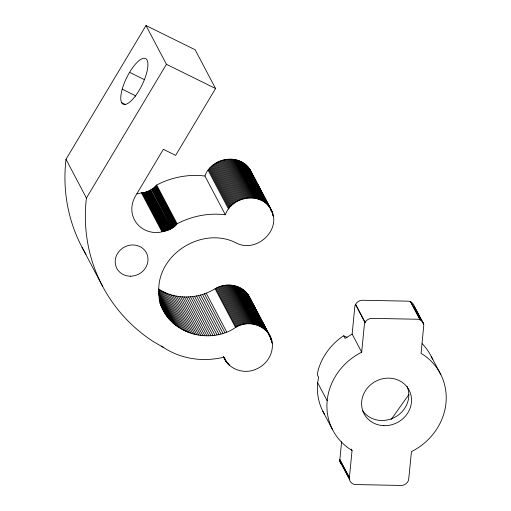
<?xml version="1.0" encoding="UTF-8"?>
<svg xmlns="http://www.w3.org/2000/svg" width="511" height="511" viewBox="0 0 511 511"><rect width="100%" height="100%" fill="white"/><g stroke="black" fill="none" stroke-linecap="round" stroke-linejoin="round"><path stroke-width="0.77" d="M341.572 464.499A7.269 6.656 -27.8 0 1 339.892 461.063L339.853 460.762A7.269 6.656 -27.8 0 1 339.834 459.849L341.603 441.696M349.422 479.146L349.39 478.845A7.269 6.656 -27.8 0 1 349.371 477.932L352.053 450.472A60.739 55.616 -27.8 0 1 361.679 352.162L364.337 325.002A7.269 6.656 -27.8 0 1 365.026 322.626L365.173 322.345A7.269 6.656 -27.8 0 1 372.11 318.353L417.302 319.241A7.269 6.656 -27.8 0 1 420.042 319.841L420.317 319.975A7.269 6.656 -27.8 0 1 423.523 323.776L423.6 324.063A7.269 6.656 -27.8 0 1 423.766 325.258L421.083 353.331A60.739 55.616 -27.8 0 1 411.457 451.641L408.647 479.708A7.269 6.656 -27.8 0 1 408.366 480.602L408.244 480.889A7.269 6.656 -27.8 0 1 401.026 485.45L355.835 484.562A7.269 6.656 -27.8 0 1 353.669 484.185L353.382 484.077A7.269 6.656 -27.8 0 1 349.422 479.146L339.892 461.063M361.679 352.162L352.143 334.079L354.8 306.919A7.269 6.656 -27.8 0 1 355.49 304.537L355.637 304.262A7.269 6.656 -27.8 0 1 362.574 300.264L407.765 301.158A7.269 6.656 -27.8 0 1 410.505 301.758L410.78 301.892A7.269 6.656 -27.8 0 1 413.987 305.693L423.523 323.776M324.6 414.453A60.739 55.616 -27.8 0 1 317.631 382.643L318.64 377.322L317.28 374.735L318.136 370.226A60.739 55.616 -27.8 0 1 341.744 336.998L343.737 335.784L347.129 337.458M271.418 210.219C262.258 191.242 231.719 195.63 225.37 214.786L204.937 176.033C211.222 157.267 240.809 152.495 250.562 170.655L271.418 210.219C281.58 230.135 256.758 252.613 237.334 243.517C204.004 225.345 157.573 252.99 158.755 291.136C158.321 329.295 206.182 347.736 235.539 327.494C250.78 316.935 275.582 329.506 272.127 348.898C270.913 358.032 264.206 365.927 255.736 369.312C244.13 374.55 228.519 369.396 223.741 357.215L223.23 357.349A77.749 71.195 -27.8 0 1 163.775 347.64L152.955 341.367A175.299 160.531 -27.7 0 1 86.41 198.051M85.976 254.293A175.311 160.531 -27.8 0 1 65.996 159.298L145.999 25.55L195.132 49.759L215.565 88.512L175.65 155.357L163.36 149.321L135.498 196.02A27.096 24.809 -27.8 0 0 135.46 221.576A27.096 24.809 -27.8 0 0 158.94 232.467C165.532 231.113 172.833 229.599 177.113 223.773A77.749 71.195 -27.8 0 1 223.901 214.601L225.37 214.786M145.999 25.55L166.433 64.303L86.429 198.051L65.996 159.298M391.081 419.582L408.864 394.549M136.948 193.803A27.096 24.809 -27.8 0 0 138.513 193.714L141.406 192.768L144.709 192.475L149.512 190.673L153.421 188.227L156.685 185.02A77.749 71.195 -27.8 0 1 203.467 175.848L204.937 176.033M352.143 334.079L345.097 338.371L343.737 335.784M178.939 327.749L158.512 289.002C175.292 300.104 198.23 299.197 215.105 288.741C226.194 281.842 243 284.716 249.298 296.731L270.147 336.302M166.433 64.303L215.565 88.512M129.583 72.338L144.556 79.716M122.212 89.182L135.76 95.864M121.624 102.66L125.189 104.416M161.425 346.03L163.775 347.64M414.063 305.98L423.6 324.063M410.78 301.892L420.317 319.975M410.505 301.758L420.042 319.841M431.258 356.448L440.795 374.537M355.637 304.262L365.173 322.345M355.49 304.537L365.026 322.626M250.103 169.863L271.807 211.049M249.611 169.096L272.159 211.893M249.087 168.343L269.878 207.817M270.619 209.229L272.478 212.748M248.531 167.614L268.958 206.367M270.53 209.395L271.271 210.807M272.018 212.212L272.759 213.624M247.937 166.912L268.371 205.665M247.324 166.235L267.751 204.988M272.465 213.994L273.206 215.406M246.672 165.577L267.106 204.33M272.631 214.901L273.379 216.306M245.995 164.951L266.429 203.704M245.293 164.35L265.726 203.103M244.565 163.782L264.992 202.535M243.804 163.239L264.238 201.992M243.025 162.728L263.459 201.481M242.227 162.249L262.654 201.002M241.403 161.802L261.83 200.555M240.553 161.387L260.987 200.133M239.691 161.003L260.125 199.756M238.816 160.652L259.243 199.405M237.915 160.339L258.349 199.092M237.002 160.058L257.435 198.811M236.076 159.809L256.509 198.562M235.143 159.604L255.57 198.357M234.191 159.426L254.625 198.179M233.233 159.291L253.667 198.044M232.269 159.189L252.702 197.942M231.298 159.125L251.731 197.878M230.327 159.1L250.754 197.853M229.343 159.106L249.777 197.859M228.366 159.151L248.793 197.904M227.382 159.234L247.816 197.987M226.405 159.349L246.839 198.102M225.428 159.509L245.861 198.262M224.457 159.694L244.884 198.447M223.486 159.924L243.919 198.677M222.528 160.186L242.961 198.939M221.582 160.48L242.01 199.233M220.637 160.812L241.071 199.565M219.711 161.176L240.144 199.929M218.797 161.578L239.231 200.331M217.897 162.006L238.33 200.759M217.009 162.472L237.443 201.225M216.147 162.964L236.574 201.717M215.297 163.494L235.724 202.247M214.467 164.05L234.9 202.803M213.662 164.631L234.089 203.384M212.876 165.245L233.31 203.998M212.116 165.883L232.543 204.636M211.375 166.554L231.809 205.307M210.666 167.244L231.1 205.997M209.983 167.959L230.416 206.712M209.331 168.694L229.765 207.447M208.705 169.454L229.139 208.207M208.111 170.24L228.538 208.993M317.631 382.643L327.161 400.733M351.319 449.08L352.053 450.472M322.811 411.183L332.342 429.266M339.86 459.542L349.396 477.632M339.834 459.849L349.371 477.932M339.853 460.762L349.39 478.845M248.359 295.166L270.53 337.132M247.841 294.413L270.881 337.975M252.99 304.313L249.298 296.731M253.731 305.725L257.078 312.061M257.819 313.473L261.159 319.816M261.907 321.221L266.736 330.381M267.477 331.792L271.194 338.838M247.286 293.678L267.719 332.431M268.492 334.079L269.24 335.484M269.98 336.896L271.469 339.713M246.704 292.969L267.138 331.722M270.587 338.486L271.705 340.601M246.091 292.286L266.525 331.039M270.415 338.678L271.903 341.495M245.446 291.628L265.88 330.381M244.775 291.002L265.209 329.748M271.443 341.91L272.191 343.322M244.073 290.395L264.506 329.148M243.351 289.82L263.778 328.573M242.597 289.271L263.031 328.024M241.824 288.753L262.252 327.506M241.026 288.268L261.453 327.021M240.202 287.814L260.636 326.567M239.365 287.393L259.792 326.146M238.503 287.01L258.936 325.756M237.628 286.652L258.055 325.405M236.734 286.332L257.161 325.085M235.82 286.045L256.254 324.798M234.9 285.796L255.328 324.549M233.961 285.579L254.395 324.332M233.016 285.4L253.45 324.153M232.058 285.253L252.491 324.006M231.093 285.151L251.527 323.904M230.129 285.081L250.556 323.833M229.152 285.042L249.585 323.795M228.174 285.049L248.602 323.802M227.191 285.087L247.624 323.84M226.213 285.164L246.641 323.917M225.23 285.272L245.663 324.025M224.252 285.425L244.686 324.172M223.281 285.604L243.715 324.357M222.311 285.828L242.744 324.581M221.352 286.083L241.786 324.836M220.401 286.377L240.834 325.124M219.462 286.697L239.889 325.45M218.529 287.061L238.963 325.814M217.609 287.45L238.043 326.203M216.709 287.878L237.142 326.631M215.821 288.338L236.254 327.091M215.105 288.741L235.539 327.494M156.685 185.02L177.113 223.773M156.194 185.602L176.627 224.355M155.676 186.164L176.11 224.917M155.146 186.707L175.573 225.46M154.59 187.237L175.018 225.99M154.015 187.741L174.443 226.494M153.421 188.227L173.849 226.98M152.808 188.693L173.242 227.446M152.176 189.134L172.609 227.887M151.531 189.555L171.964 228.308M206.208 293.135L226.635 331.888M171.306 228.704L150.541 189.913L150.196 190.328L170.629 229.081M204.406 293.806L224.84 332.559M149.512 190.673L169.946 229.426M148.81 190.999L169.243 229.752M148.101 191.293L168.534 230.046M202.458 294.451L222.892 333.204M147.385 191.568L167.812 230.32M146.657 191.817L167.084 230.563M200.497 295.026L220.931 333.779M145.916 192.034L166.35 230.787M145.175 192.225L165.609 230.978M144.428 192.392L164.861 231.144M198.517 295.53L218.951 334.283M143.674 192.526L164.108 231.279M142.92 192.634L163.354 231.387M142.167 192.717L162.6 231.47M196.524 295.958L216.951 334.711M141.406 192.768L161.84 231.521M194.519 296.316L214.946 335.069M228.379 363.264L229.49 365.378M228.078 363.334L228.819 364.745M227.433 362.676L228.174 364.088M192.506 296.597L212.934 335.35M226.82 361.992L227.561 363.404M224.38 357.764L226.98 362.695M223.824 357.029L226.424 361.96M223.677 356.978L225.907 361.207M223.422 356.589L224.169 357.994M190.488 296.802L210.922 335.555M188.47 296.929L208.903 335.682M186.451 296.987L206.885 335.74M184.445 296.968L204.873 335.721M182.44 296.872L202.873 335.625M180.447 296.699L200.88 335.452M178.473 296.457L198.9 335.21M176.512 296.137L196.946 334.89M174.57 295.741L195.004 334.494M172.654 295.275L193.088 334.028M170.763 294.732L191.197 333.485M168.905 294.125L189.338 332.872M167.078 293.442L187.505 332.195M165.283 292.688L185.717 331.441M163.526 291.864L183.96 330.617M161.808 290.976L182.242 329.729M160.135 290.018L180.568 328.771M158.787 291.442L177.362 326.67M158.749 293.116L175.835 325.526M158.755 294.726L174.36 324.319M159.196 296.987L172.935 323.061M159.317 298.488L171.575 321.738M159.157 299.146L159.898 300.557M159.125 299.229L170.272 320.371M159.617 300.979L160.358 302.384M159.745 301.33L169.032 318.947M160.052 302.678L167.851 317.472M160.026 303.157L161.514 305.974M160.052 303.272L166.739 315.951M160.716 304.907L165.692 314.386M161.112 305.923L164.714 312.783M161.201 306.204L163.801 311.135M82.099 247.401L102.532 286.154M250.562 170.655L252.044 173.995M342.012 464.908A7.269 6.656 -27.8 0 1 341.789 464.703M422.188 343.692A60.739 55.616 -27.8 0 1 432.51 359.156M407.063 386.38A25.435 23.289 -27.8 0 1 394.856 417.251A25.435 23.289 -27.8 0 1 362.356 410.307M414.178 306.574A7.269 6.656 -27.8 0 1 414.21 306.875M130.356 276.202A16.71 15.304 -27.8 0 0 146.408 252.824A16.71 15.304 -27.8 0 0 118.06 252.721A16.71 15.304 -27.8 0 0 130.356 276.202M135.306 96.094A25.435 8.515 -63.8 0 0 145.616 58.58A25.435 8.515 -63.8 0 0 122.129 89.47A25.435 8.515 -63.8 0 0 135.306 96.094M383.914 425.657A25.435 23.289 -27.8 0 0 409.407 390.717A25.435 23.289 -27.8 0 0 366.381 389.331A25.435 23.289 -27.8 0 0 383.914 425.657"/></g></svg>
